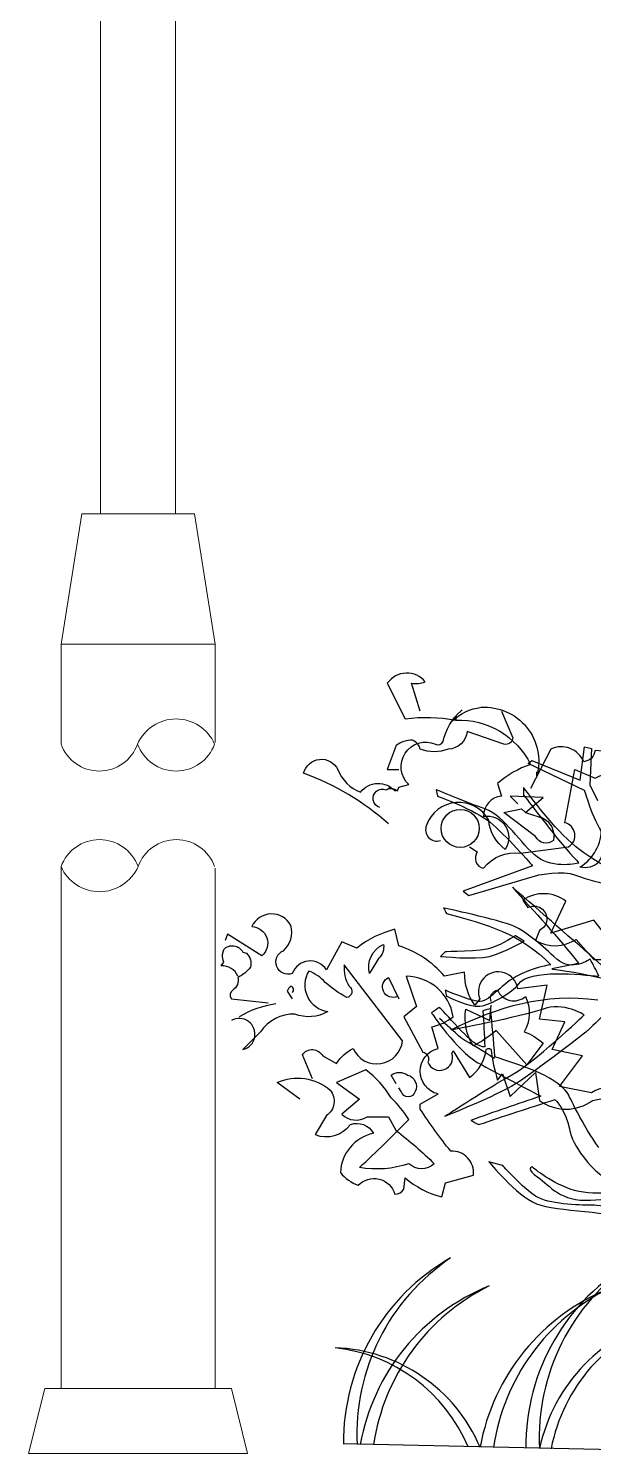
# Model space of a CAD drawing. Header units: millimetres. Extents: x 3633 to 4629, y 3430 to 3787.
# Drawn here: x 4437.77 to 4441.1, y 3465.78 to 3474.19 of the extents above; entities that cross this region are included whole.
import ezdxf

# ---------------------------------------------------------------- set-up
doc = ezdxf.new("R2010")
doc.units = ezdxf.units.MM
doc.layers.add('light', color=7, linetype='Continuous', lineweight=9, true_color=0x000000)

# ---------------------------------------------------------------- blocks, each defined once
blk = doc.blocks.new('A$C41F539D2')
at = {"layer": 'light'}
for points in [[(162.1, 2755.8), (162.1, 1109), (250.7, 1109), (250.5, 2754.7)], [(162.1, 1109), (272.9, 1109), (297.4, 955.3), (115.4, 955.3), (139.9, 1109), (162.1, 1109)], [(115.4, 837.4), (115.4, 955.3)], [(297.4, 955.3), (297.4, 839.1)], [(297.4, 691), (297.4, 76.9), (115.4, 76.9), (115.4, 692.7)], [(115.4, 76.9), (316.6, 76.9), (335.7, 0), (77, 0), (96.2, 76.9), (115.4, 76.9)]]:
    blk.add_lwpolyline(points, dxfattribs=at)
at = {"layer": 'light', "ltscale": 15}
for centre, major_axis, start_param, end_param in [((251.3, 817.2), (-35.2, 35.2), 4.344946, 6.651016), ((251.3, 817.2), (-35.2, 35.2), 4.344946, 6.651016), ((251.3, 817.2), (-35.2, 35.2), 4.344946, 6.651016), ((160.6, 853.5), (33.9, 33.9), 2.698371, 5.155611), ((160.6, 853.5), (33.9, 33.9), 2.698371, 5.155611), ((160.6, 853.5), (33.9, 33.9), 2.698371, 5.155611), ((251.3, 853.9), (34.2, 34.2), 2.704757, 5.149613), ((251.3, 853.9), (34.2, 34.2), 2.704757, 5.149613), ((251.3, 853.9), (34.2, 34.2), 2.704757, 5.149613), ((160.9, 676.2), (-34.2, 34.2), 4.275553, 6.720409), ((160.9, 676.2), (-34.2, 34.2), 4.275553, 6.720409), ((160.9, 676.2), (-34.2, 34.2), 4.275553, 6.720409), ((251.6, 676.6), (-33.9, 33.9), 4.269167, 6.726407), ((251.6, 676.6), (-33.9, 33.9), 4.269167, 6.726407), ((251.6, 676.6), (-33.9, 33.9), 4.269167, 6.726407), ((160.9, 712.9), (35.2, 35.2), 2.77415, 5.08022), ((160.9, 712.9), (35.2, 35.2), 2.77415, 5.08022), ((160.9, 712.9), (35.2, 35.2), 2.77415, 5.08022)]:
    blk.add_ellipse(centre, major_axis=major_axis, ratio=1, start_param=start_param, end_param=end_param, dxfattribs=at)
blk = doc.blocks.new('grass')
at = {"color": 0}
for centre, radius, start, end in [((283.4, 7.6), 250.6, 120.9153, 181.7436), ((299.1, 17.8), 250.6, 125.1975, 184.082), ((498.8, 7.6), 250.6, 120.9153, 181.7436), ((514.5, 17.8), 250.6, 125.1975, 184.082), ((290.9, 7.6), 250.6, 358.2564, 59.0847), ((275.2, 17.8), 250.6, 355.918, 54.8025), ((953.9, 7.6), 250.6, 120.9153, 181.7436), ((969.6, 17.8), 250.6, 125.1975, 184.082), ((1174, 7.6), 250.6, 120.9153, 181.7436), ((1189.7, 17.8), 250.6, 125.1975, 184.082), ((300.2, -39.5), 250.6, 113.3716, 170.93), ((317.1, -31.4), 250.6, 117.6539, 172.7928), ((441.8, -39.5), 250.6, 113.3716, 170.93), ((458.7, -31.4), 250.6, 117.6539, 172.7928), ((778.4, -4.1), 225.6, 115.7068, 178.9593), ((793.3, 3.8), 225.6, 119.989, 180.9593), ((970.7, -39.5), 250.6, 113.3716, 170.93), ((987.6, -31.4), 250.6, 117.6539, 172.7928), ((1190.7, -39.5), 250.6, 113.3716, 170.93), ((1207.6, -31.4), 250.6, 117.6539, 172.7928), ((788.6, -45.9), 225.6, 106.7576, 168.2484), ((804.6, -40.5), 225.6, 111.0398, 169.6613), ((702.6, -45.9), 225.6, 11.7516, 73.2424), ((686.6, -40.5), 225.6, 10.3387, 68.9602), ((465.3, -38.9), 204.5, 105.3788, 169.0232), ((479.8, -34.3), 204.5, 109.661, 170.3333), ((631.6, -94.2), 250.6, 95.3506, 157.9162), ((650.1, -91.8), 250.6, 99.6328, 158.5173), ((666.7, -34.5), 204.5, 105.3788, 170.2977), ((681.3, -29.9), 204.5, 109.661, 171.6027), ((18.2, -79.9), 193.4, 24.414, 89.3231), ((3.8, -79.2), 193.4, 24.1831, 85.0409)]:
    blk.add_arc(centre, radius, start, end, dxfattribs=at)
blk = doc.blocks.new('*U290')
at = {"color": 0}
for points in [[(-1229.9, 1352.1), (-1246.2, 1403.5, 0.123093), (-1220.5, 1405.9, 0.499542), (-1290.6, 1403.5), (-1257.9, 1338.1, -0.074951), (-1164.4, 1335.7, -0.294968), (-1026.4, 1253.9, 0.096375), (-1087.2, 1218.8), (-1080.2, 1195.4, 0.398468), (-1112.9, 1158, -0.659393), (-1073.2, 1097.2, -0.217575), (-1103.6, 1151, 0.649521), (-1218.2, 1141.7, 0.661377), (-1192.4, 1113.6)], [(-1304.7, 1174.4, -1.044418), (-1293, 1207.1, -0.323349), (-1271.9, 1204.8), (-1269.6, 1211.8), (-1250.9, 1216.5, -0.840088), (-1201.8, 1291.3, 0.4142), (-1187.8, 1296, -0.154678), (-1155, 1352.1), (-1152.7, 1354.4)], [(-1080.2, 1352.1), (-1059.2, 1303, -0.489075), (-1075.5, 1291.3), (-1143.3, 1314.7, -0.380188), (-1178.4, 1282, -0.181808), (-1229.9, 1282, 0.224854), (-1243.9, 1298.3, 0.162277), (-1274.3, 1289), (-1290.6, 1244.5), (-1269.6, 1244.5)], [(-1164.4, 1342.8), (-1164.4, 1335.7), (-1164.4, 1342.8), (-1171.4, 1333.4, -0.162277), (-1117.6, 1359.1, -0.516235), (-1014.7, 1232.9), (-1014.7, 1239.9)], [(-1288.3, 1144, 0.094757), (-1445, 1237.5, -0.699951), (-1381.8, 1244.5, 0.222214), (-1339.8, 1202.5, -0.480621), (-1276.6, 1204.8), (-1274.3, 1207.1)], [(-1138.7, 1101.9), (-1124.6, 1092.6, 0.54657), (-1112.9, 1062.2, -0.272095), (-1045.1, 1090.2), (-956.3, 1101.9, 0.677032), (-963.3, 1146.3), (-944.6, 1244.5), (-907.2, 1228.2, -0.248367), (-851.1, 1232.9, 0.452606), (-804.3, 1270.3), (-907.2, 1279.6, -0.333328), (-928.2, 1258.6, 0.430618), (-989, 1282), (-1026.4, 1209.5)], [(-1035.8, 1165, 0.021729), (-1005.4, 1155.7, -0.356949), (-984.3, 1113.6, -0.482147), (-1017.1, 1120.6), (-1075.5, 1165), (-1042.8, 1172.1), (-1035.8, 1165)], [(-858.1, 1092.6, 0.453766), (-900.2, 1073.9, -0.265564), (-935.2, 1064.5, 0.264557), (-895.5, 1137), (-818.3, 1146.3, -0.415939), (-778.6, 1092.6), (-787.9, 1092.6)], [(-839.4, 877.4), (-909.5, 966.3), (-989, 942.9), (-961, 1001.4, 0.323273), (-1040.5, 1003.7), (-1031.1, 989.7, -1.034378), (-1010.1, 947.6), (-1017.1, 928.9, 0.280991), (-942.3, 931.2), (-909.5, 893.8, -0.26123), (-862.8, 875.1)], [(-1452, 636.6), (-1494.1, 667, -0.294098), (-1395.9, 653, -0.441696), (-1402.9, 606.2), (-1423.9, 571.1, 0.332855), (-1358.5, 589.8, -0.375732), (-1316.4, 573.5, 0.339447), (-1377.2, 501, 0.128281), (-1344.4, 477.6, -0.578079), (-1276.6, 461.2, 0.276978), (-1260.3, 470.6), (-1257.9, 491.6, 0.124008), (-1190.1, 456.6), (-1183.1, 482.3), (-1131.7, 496.3, 0.463104), (-1173.7, 540.7, -0.025284), (-1229.9, 617.9), (-1229.9, 627.3), (-1197.1, 646, -0.779266), (-1197.1, 730.1), (-1208.8, 769.9, 0.118973), (-1169.1, 788.6, 0.363647), (-1255.6, 863.4), (-1236.9, 807.3), (-1260.3, 788.6), (-1225.2, 723.1, -0.5), (-1215.8, 704.4, 0.970154), (-1171.4, 720.8), (-1169.1, 725.5), (-1138.7, 676.4, 0.208466), (-1108.3, 727.8, -0.5), (-1098.9, 727.8, 0.056854), (-1087.2, 671.7), (-1077.9, 683.4), (-1063.8, 641.3), (-1017.1, 685.7), (-1010.1, 634.3, 0.333328), (-911.9, 634.3), (-851.1, 646, 0.334427), (-914.2, 648.3), (-972.7, 660), (-930.6, 716.1), (-986.7, 727.8), (-963.3, 779.2), (-1010.1, 783.9), (-996, 847), (-1049.8, 840, 1.125015), (-1120, 821.3), (-1129.3, 809.6, -0.162277), (-1148, 870.4), (-1185.4, 863.4, 0.14122), (-1269.6, 919.5), (-1276.6, 949.9, 0.106674), (-1346.8, 914.9), (-1374.8, 926.5), (-1402.9, 875.1, 0.62291), (-1466, 868.1, -0.972748), (-1482.4, 910.2, 0.276978), (-1468.4, 956.9, 0.613373), (-1540.8, 954.6, -0.688248), (-1522.1, 900.8), (-1585.3, 940.6), (-1589.9, 928.9)], [(-1321, 872.8), (-1323.4, 868.1, -0.369919), (-1297.7, 921.9, -0.265564), (-1307, 896.1), (-1321, 872.8)], [(-1566.6, 863.4, 0.326447), (-1597, 882.1), (-1592.3, 889.1, -0.099014), (-1594.6, 903.2), (-1592.3, 912.5, -0.522827), (-1557.2, 907.8), (-1550.2, 905.5, -0.276978), (-1543.2, 879.8, -0.123093), (-1566.6, 861.1, -0.350769), (-1575.9, 837.7, 0.4142), (-1578.3, 821.3), (-1510.4, 814.3)], [(-1428.6, 674), (-1447.3, 718.4, -0.563461), (-1409.9, 716.1), (-1384.2, 702.1, -0.132751), (-1353.8, 730.1, 0.770752), (-1262.6, 744.2), (-1370.1, 884.5, 0.176163), (-1360.8, 844.7, -0.659393), (-1365.5, 823.7, -0.051254), (-1405.2, 851.7, 0.123093), (-1435.6, 872.8, 0.535172), (-1400.5, 797.9, -0.225418), (-1461.3, 793.3, 0.260452), (-1524.5, 760.5), (-1557.2, 727.8, 1.152542), (-1578.3, 781.6)], [(-1466, 833, 0.618027), (-1468.4, 844.7, 0.162277), (-1475.4, 835.4), (-1466, 821.3)], [(-1271.9, 826, -1), (-1288.3, 861.1), (-1269.6, 821.3)], [(-1098.9, 816.6, -0.480621), (-1087.2, 837.7, 0.516449), (-1035.8, 826, -0.249695), (-1038.1, 760.5, -0.105927), (-1003, 739.5), (-1033.4, 699.7), (-1089.6, 762.9, -0.054871), (-1131.7, 734.8, -0.192581), (-1145.7, 802.6), (-1101.3, 781.6), (-1098.9, 809.6)], [(-1496.4, 812, 0.093063), (-1564.2, 788.6)], [(-1274.3, 578.2, -0.033035), (-1204.1, 517.4, -0.399994), (-1250.9, 517.4, -0.122452), (-1342.1, 510.3, 0.012192), (-1250.9, 599.2, 0.056335), (-1283.6, 638.9, 0.100357), (-1330.4, 690.4), (-1384.2, 667), (-1342.1, 636.6), (-1374.8, 608.5, 0.349121), (-1328.1, 603.9), (-1288.3, 603.9), (-1274.3, 578.2)], [(-1274.3, 664.7), (-1283.6, 681, -0.309357), (-1253.2, 681, -0.468369), (-1239.2, 650.6, -0.763794), (-1264.9, 650.6), (-1269.6, 657.6)]]:
    blk.add_lwpolyline(points, format="xyb", dxfattribs=at)
for points in [[(-1286, 1211.8), (-1290.6, 1207.1), (-1286, 1211.8)], [(-1035.8, 1165), (-1003, 1193.1), (-1063.8, 1195.4), (-1049.8, 1181.4)]]:
    blk.add_lwpolyline(points, dxfattribs=at)
blk.add_circle((-1156.2, 1135.8), 35.1, dxfattribs=at)
for points in [[(-934.6, 1224.8), (-934.6, 1224.8), (-926.7, 1286.5), (-926.7, 1286.5)], [(-926.7, 1286.5), (-926.7, 1286.5), (-913.9, 1283.4), (-913.9, 1283.4)], [(-913.9, 1283.4), (-913.9, 1283.4), (-916.9, 1216.2), (-916.9, 1216.2)], [(-1030.5, 1255.3), (-1030.5, 1255.3), (-1023.8, 1260.8), (-1023.8, 1260.8)], [(-926.7, 1205.9), (-926.7, 1205.9), (-1030.5, 1255.3), (-1030.5, 1255.3)], [(-1023.8, 1260.8), (-1023.8, 1260.8), (-934.6, 1224.8), (-934.6, 1224.8)], [(-1039.1, 1211.4), (-1039.1, 1211.4), (-1039.1, 1197.3), (-1039.1, 1197.3)], [(-958.5, 1116.1), (-998.2, 1153.9), (-1039.1, 1211.4), (-1039.1, 1211.4)], [(-916.9, 1216.2), (-916.9, 1216.2), (-902.9, 1187.5), (-902.9, 1187.5)], [(-1200.4, 1207.1), (-1200.4, 1207.1), (-1197.9, 1195.5), (-1197.9, 1195.5)], [(-1108.7, 1171), (-1143.5, 1183.3), (-1200.4, 1207.1), (-1200.4, 1207.1)], [(-1197.9, 1195.5), (-1197.9, 1195.5), (-1127.1, 1169.2), (-1100.8, 1147.2)], [(-1039.1, 1197.3), (-1039.1, 1197.3), (-996.3, 1141.7), (-981.1, 1122.2)], [(-893.1, 1126.4), (-911.4, 1152.7), (-926.7, 1205.9), (-926.7, 1205.9)], [(-1014, 1083.1), (-1044.6, 1106.9), (-1073.9, 1158.2), (-1108.7, 1171)], [(-1100.8, 1147.2), (-1073.9, 1125.2), (-1022.6, 1066.6), (-1022.6, 1066.6)], [(-981.1, 1122.2), (-965.2, 1102.6), (-937.1, 1072.1), (-937.1, 1072.1)], [(-871.1, 1058), (-871.1, 1058), (-918.7, 1077.6), (-958.5, 1116.1)], [(-937.1, 1072.1), (-937.1, 1072.1), (-983.5, 1059.9), (-1014, 1083.1)], [(-1022.6, 1066.6), (-1022.6, 1066.6), (-1150.9, 1020.2), (-1150.9, 1020.2)], [(-1012.8, 1049.5), (-1012.8, 1049.5), (-967, 1059.9), (-943.2, 1049.5)], [(-1140.5, 1012.2), (-1140.5, 1012.2), (-1012.8, 1049.5), (-1012.8, 1049.5)], [(-1059.9, 1027.5), (-1018.9, 982.3), (-975.6, 935.2), (-937.7, 887)], [(-896.1, 884.5), (-950.5, 932.2), (-1004.9, 979.2), (-1059.9, 1027.5)], [(-1150.9, 1020.2), (-1150.9, 1020.2), (-1140.5, 1012.2), (-1140.5, 1012.2)], [(-1186.9, 989), (-1184.5, 985.3), (-1182.6, 981.7), (-1181.4, 978.6)], [(-1057.4, 955.4), (-1085.5, 967.6), (-1186.9, 989), (-1186.9, 989)], [(-1181.4, 978.6), (-1109.3, 960.9), (-1042.1, 939.5), (-989, 884.5)], [(-978, 894.9), (-1005.5, 919.4), (-1029.9, 943.2), (-1057.4, 955.4)], [(-1102, 899.8), (-1073.9, 907.1), (-1037.9, 927.9), (-1037.9, 927.9)], [(-1054.4, 937.7), (-1054.4, 937.7), (-1078.2, 922.4), (-1097.7, 915.7)], [(-1037.9, 927.9), (-1037.9, 927.9), (-1054.4, 937.7), (-1054.4, 937.7)], [(-1183.9, 908.4), (-1183.9, 908.4), (-1192.4, 899.8), (-1192.4, 899.8)], [(-1192.4, 899.8), (-1192.4, 899.8), (-1129.5, 893.1), (-1102, 899.8)], [(-1097.7, 915.7), (-1116.7, 908.4), (-1183.9, 908.4), (-1183.9, 908.4)], [(-916.3, 894.9), (-916.3, 894.9), (-949.9, 869.9), (-978, 894.9)], [(-900.4, 863.2), (-905.3, 874.2), (-910.8, 884.5), (-916.3, 894.9)], [(-989, 884.5), (-989, 884.5), (-1022.6, 879), (-1053.1, 862.5)], [(-1048.9, 848.5), (-1028.1, 877.2), (-932.8, 866.2), (-900.4, 863.2)], [(-937.7, 887), (-954.2, 883.3), (-970.1, 879.7), (-987.2, 876.6)], [(-987.2, 876.6), (-987.2, 876.6), (-944.4, 871.7), (-896.1, 860.1)], [(-1053.1, 862.5), (-1083.1, 846.1), (-1103.8, 813.7), (-1122.8, 816.7)], [(-1183.9, 837.5), (-1182.6, 833.8), (-1182, 830.2), (-1181.4, 826.5)], [(-1122.8, 816.7), (-1142.3, 819.2), (-1183.9, 837.5), (-1183.9, 837.5)], [(-1172.9, 764.2), (-1085.5, 807.6), (-1000.6, 832.6), (-902.3, 819.8)], [(-927.3, 791.7), (-927.3, 791.7), (-964.6, 816.7), (-1004.9, 802.1)], [(-852.2, 825.9), (-861.9, 821.6), (-920.6, 763), (-920.6, 763)], [(-1194.9, 805.7), (-1199.7, 802.7), (-1204, 799), (-1208.9, 795.4)], [(-1208.9, 795.4), (-1208.9, 795.4), (-1163.1, 726.3), (-1124.6, 704.3)], [(-1110.6, 733), (-1133.2, 730.6), (-1177.1, 790.5), (-1194.9, 805.7)], [(-1004.9, 802.1), (-1045.8, 787.4), (-1172.9, 764.2), (-1172.9, 764.2)], [(-1100.2, 803.3), (-1104.5, 802.7), (-1109.3, 800.9), (-1114.2, 799.6)], [(-1114.2, 799.6), (-1113, 777.6), (-1111.8, 755.6), (-1110.6, 733)], [(-1092.2, 714.7), (-1094.7, 744.7), (-1097.1, 774.6), (-1100.2, 803.3)], [(-1061.1, 681.1), (-1024.4, 700.1), (-927.3, 791.7), (-927.3, 791.7)], [(-1155.2, 749.5), (-1168, 761.8), (-1180.8, 773.4), (-1194.3, 785)], [(-920.6, 763), (-920.6, 763), (-1013.4, 690.3), (-1053.1, 665.2)], [(-1092.8, 711.7), (-1113.6, 725.1), (-1134.4, 737.3), (-1155.2, 749.5)], [(-957.2, 646.3), (-982.3, 683), (-1051.3, 700.1), (-1092.2, 714.7)], [(-1124.6, 704.3), (-1086.7, 683), (-1007.3, 642), (-1007.3, 642)], [(-1184.5, 604.8), (-1184.5, 604.8), (-1097.1, 662.2), (-1061.1, 681.1)], [(-1053.1, 665.2), (-1092.2, 640.8), (-1184.5, 604.8), (-1184.5, 604.8)], [(-1007.3, 642), (-1050.7, 627.4), (-1093.5, 612.7), (-1136.8, 597.4)], [(-1122.2, 589.5), (-1075.1, 605.4), (-1028.1, 620.6), (-981.1, 635.9)], [(-981.1, 635.9), (-981.1, 635.9), (-960.3, 613.9), (-954.8, 581.5)], [(-900.4, 547.3), (-928.5, 585.2), (-957.2, 646.3), (-957.2, 646.3)], [(-1136.8, 597.4), (-1131.9, 595), (-1127.1, 592.5), (-1122.2, 589.5)], [(-954.8, 581.5), (-949.3, 549.8), (-912.6, 506.4), (-896.1, 496.6)], [(-1078.2, 514.4), (-1078.2, 514.4), (-1103.2, 521.1), (-1103.2, 521.1)], [(-1103.2, 521.1), (-1103.2, 521.1), (-1053.1, 458.8), (-1015.3, 443.5)], [(-1023.8, 511.9), (-1023.8, 511.9), (-1035.4, 507.6), (-1012.8, 492.4)], [(-953, 470.4), (-993.3, 485), (-1023.8, 511.9), (-1023.8, 511.9)], [(-1012.8, 492.4), (-990.8, 477.1), (-970.7, 446.5), (-915.7, 450.2)], [(-805.7, 454.5), (-858.3, 471.6), (-912.6, 455.1), (-953, 470.4)], [(-1015.3, 443.5), (-978, 428.2), (-872.3, 431.3), (-841.8, 411.7)]]:
    blk.add_open_spline(points, degree=3, dxfattribs=at)
for points, knots in [([(-943.2, 1049.5), (-919.4, 1040.3), (-896.8, 1036.6), (-877.2, 1029.9), (-877.2, 1029.9), (-857.7, 1023.2), (-786.8, 994.5), (-786.8, 994.5)], [0.8421053, 0.8421053, 0.8421053, 0.8421053, 0.8947368, 0.8947368, 0.8947368, 0.8947369, 0.9473684, 0.9473684, 0.9473684, 0.9473684]), ([(-1181.4, 826.5), (-1181.4, 826.5), (-1141.7, 805.7), (-1119.7, 808.2), (-1119.7, 808.2), (-1097.7, 810.6), (-1059.9, 833.8), (-1048.9, 848.5)], [0.6923077, 0.6923077, 0.6923077, 0.6923077, 0.7692308, 0.7692308, 0.7692308, 0.7692308, 0.8461538, 0.8461538, 0.8461538, 0.8461538]), ([(-815.5, 417.2), (-841.8, 428.2), (-890, 441), (-913.9, 441), (-913.9, 441), (-937.7, 441), (-993.3, 442.3), (-1017.1, 457.5), (-1017.1, 457.5), (-1040.9, 472.8), (-1078.2, 514.4), (-1078.2, 514.4)], [0.7894737, 0.7894737, 0.7894737, 0.7894737, 0.8421053, 0.8421053, 0.8421053, 0.8421053, 0.8947368, 0.8947368, 0.8947368, 0.8947369, 0.9473684, 0.9473684, 0.9473684, 0.9473684]), ([(-915.7, 450.2), (-860.1, 455.1), (-839.9, 449.6), (-808.2, 436.2), (-808.2, 436.2), (-776.4, 422.7), (-786.2, 427.6), (-760.5, 422.7), (-760.5, 422.7), (-734.9, 417.8), (-726.3, 411.7), (-726.3, 411.7)], [0.5789474, 0.5789474, 0.5789474, 0.5789474, 0.6315789, 0.6315789, 0.6315789, 0.631579, 0.6842105, 0.6842105, 0.6842105, 0.6842105, 0.7368421, 0.7368421, 0.7368421, 0.7368421])]:
    blk.add_open_spline(points, degree=3, knots=knots, dxfattribs=at)

msp = doc.modelspace()

# ---------------------------------------------------------------- linework, layer by layer
at = {"color": 0}
msp.add_lwpolyline([(4439.6276, 3465.8437), (4486.925, 3464.7948)], dxfattribs=at)

# ---------------------------------------------------------------- block references
at = {"color": 0, "ltscale": 0.5, "xscale": 0.005, "yscale": 0.005, "zscale": 0.005}
msp.add_blockref('A$C41F539D2', (4437.3834, 3465.7849), dxfattribs=at)
at = {"color": 0, "xscale": 0.003200000000069849, "yscale": 0.003200000000069849, "zscale": 0.003200000000069849}
msp.add_blockref('*U290', (4444.0169, 3465.8394), dxfattribs=at)
at = {"color": 0, "xscale": 0.005, "yscale": 0.005, "zscale": 0.005, "rotation": 358.7318169497224}
msp.add_blockref('grass', (4439.4631, 3465.8437), dxfattribs=at)

doc.saveas('drawing.dxf')
